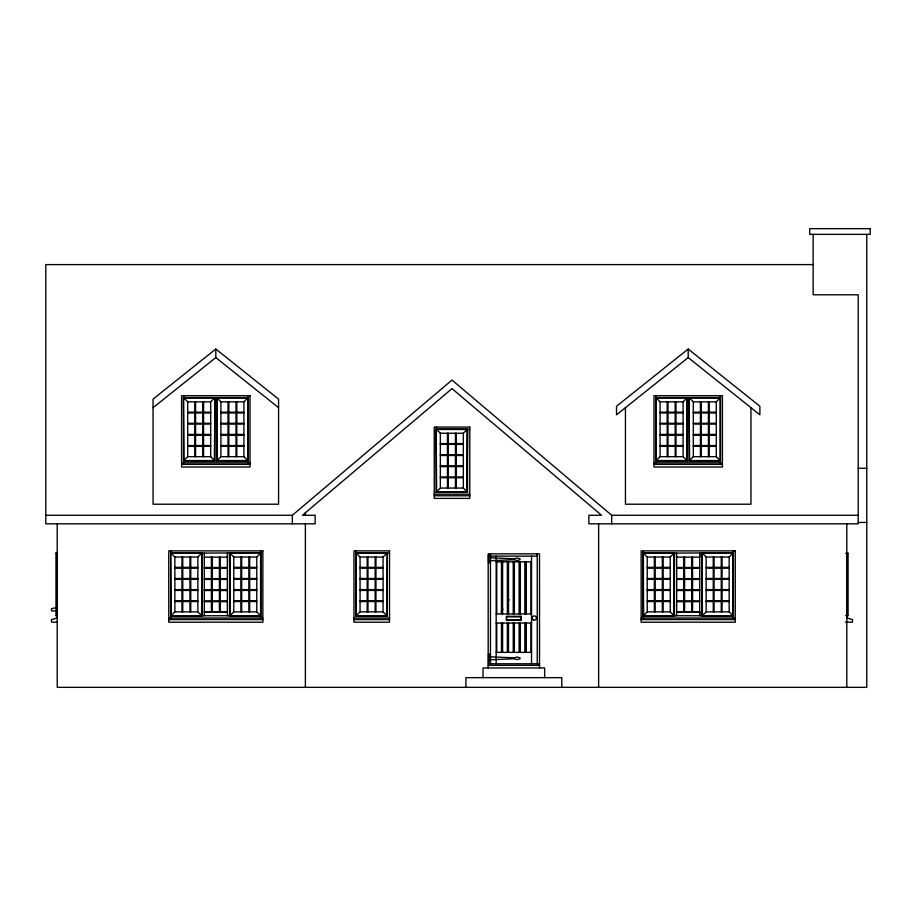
<?xml version="1.0" encoding="UTF-8"?>
<svg xmlns="http://www.w3.org/2000/svg" width="916" height="916" viewBox="0 0 916 916"><rect width="100%" height="100%" fill="white"/><g stroke="black" fill="none" stroke-linecap="round" stroke-linejoin="round"><path stroke-width="1.37" d="M171.155 615.632L170.639 552.76L170.639 616.147L202.07 616.147L202.07 552.76L170.651 552.76L174.864 557.043L174.864 611.865L170.639 616.147L202.07 616.147L197.856 611.865L197.856 557.043L202.07 552.76L201.566 615.632M184.001 460.427L183.486 397.578L183.486 460.954L214.916 460.954L214.916 397.578L183.498 397.578L187.7 401.861L187.7 456.672L183.486 460.954L214.916 460.954L210.691 456.672L210.691 401.861L214.916 397.578L214.401 460.427M217.206 460.427L216.703 397.578L216.703 460.954L248.121 460.954L248.121 397.578L216.703 397.578L220.916 401.861L220.916 456.672L216.703 460.954L248.121 460.954L243.908 456.672L243.908 401.861L248.121 397.578L247.618 460.427M230.065 615.632L229.55 552.76L229.55 616.147L260.991 616.147L260.991 552.76L229.561 552.76L233.775 557.043L233.775 611.865L229.55 616.147L260.991 616.147L256.766 611.865L256.766 557.043L260.991 552.76L171.155 553.275M356.37 615.632L355.855 552.76L355.855 616.147L387.285 616.147L387.285 552.76L355.855 552.76L360.068 557.043L360.068 611.865L355.855 616.147L387.285 616.147L383.06 611.865L383.06 557.043L387.285 552.76L386.77 615.632M436.634 491.823L436.119 428.963L436.119 492.35L467.561 492.35L467.561 428.963L436.13 428.963L440.344 433.245L440.344 488.068L436.119 492.35L467.561 492.35L463.336 488.068L463.336 433.245L467.561 428.963L467.046 491.823M643.547 615.632L643.032 552.76L643.032 616.147L674.462 616.147L674.462 552.76L643.043 552.76L647.246 557.043L647.246 611.865L643.032 616.147L674.462 616.147L670.237 611.865L670.237 557.043L674.462 552.76L673.947 615.632M656.383 460.427L655.879 397.578L655.879 460.954L687.298 460.954L687.298 397.578L655.879 397.578L660.092 401.861L660.092 456.672L655.879 460.954L687.298 460.954L683.084 456.672L683.084 401.861L687.298 397.578L686.897 460.553M689.599 460.427L689.084 397.578L689.084 460.954L720.514 460.954L720.514 397.578L689.095 397.578L693.309 401.861L693.309 456.672L689.084 460.954L720.514 460.954L716.289 456.672L716.289 401.861L720.514 397.578L719.999 398.094M702.457 615.632L701.942 552.76L701.942 616.147L733.384 616.147L733.384 552.76L701.954 552.76L706.167 557.043L706.167 611.865L701.942 616.147L733.384 616.147L729.159 611.865L729.159 557.043L733.384 552.76L643.547 553.275M501.224 611.556L502.815 609.186M507.601 602.098L509.204 599.728M846.808 552.76L847.953 553.287L847.953 615.609L846.808 616.136M847.953 615.621L847.437 616.136L847.437 552.76L847.953 553.275M57.216 616.136L56.071 615.621L56.071 552.898L57.216 552.462M45.8 515.273L292.33 515.273L452.012 380.06L611.693 515.273L858.223 515.273M215.81 349.03L153.052 399.124L153.052 504.212L278.567 504.212L278.567 399.124L215.81 349.03L215.81 357.584L278.567 407.677M153.052 407.677L215.81 357.584M688.202 349.03L616.525 406.235L616.525 414.799L688.202 357.584L688.202 349.03L759.879 406.235L759.879 414.799L688.202 357.584M57.216 618.014L51.502 619.56L51.502 622.182L57.216 622.182M56.071 607.652L51.502 608.693L51.502 610.903L55.784 610.903M490.209 560.718L514.002 559.768L517.334 560.558L520.025 559.71L520.025 558.817L517.334 557.97L514.002 558.76L490.209 557.81M490.209 659.76L514.002 658.81L517.334 659.6L520.025 658.753L520.025 657.86L517.334 657.012L514.002 657.803L490.209 656.852M813.145 264.598L45.8 264.598L45.8 523.826L315.15 523.826L315.15 515.273L302.429 515.273L452.012 388.613L601.583 515.273L588.873 515.273L588.873 523.826L858.223 523.826L858.223 294.792L813.145 294.792L813.145 234.359M656.268 397.979L720.136 397.979M187.7 401.861L210.691 401.861M220.916 401.861L243.908 401.861M660.092 401.861L683.084 401.861M693.309 401.861L716.289 401.861M187.7 412.189L210.691 412.189M220.916 412.189L243.908 412.189M660.092 412.189L683.084 412.189M693.309 412.189L716.289 412.189M187.7 412.979L194.81 412.979L194.81 423.306M210.691 412.979L203.592 412.979L203.592 423.306M220.916 412.979L228.015 412.979L228.015 423.306M243.908 412.979L236.809 412.979L236.809 423.306M660.092 412.979L667.192 412.979L667.192 423.306M683.084 412.979L675.985 412.979L675.985 423.306M693.309 412.979L700.408 412.979L700.408 423.306M716.289 412.979L709.19 412.979L709.19 423.306M187.7 423.306L210.691 423.306M220.916 423.306L243.908 423.306M660.092 423.306L683.084 423.306M693.309 423.306L716.289 423.306M187.7 424.108L194.81 424.108L194.81 434.424M210.691 424.108L203.592 424.108L203.592 434.424M220.916 424.108L228.015 424.108L228.015 434.424M243.908 424.108L236.809 424.108L236.809 434.424M660.092 424.108L667.192 424.108L667.192 434.424M683.084 424.108L675.985 424.108L675.985 434.424M693.309 424.108L700.408 424.108L700.408 434.424M716.289 424.108L709.19 424.108L709.19 434.424M469.782 429.364L467.16 429.364L467.16 491.938L436.52 491.949M436.634 429.478L467.046 429.478M440.344 433.245L463.336 433.245M187.7 434.424L210.691 434.424M220.916 434.424L243.908 434.424M660.092 434.424L683.084 434.424M693.309 434.424L716.289 434.424M187.7 435.226L194.81 435.226L194.81 445.554M210.691 435.226L203.592 435.226L203.592 445.554M220.916 435.226L228.015 435.226L228.015 445.554M243.908 435.226L236.809 435.226L236.809 445.554M660.092 435.226L667.192 435.226L667.192 445.554M683.084 435.226L675.985 435.226L675.985 445.554M693.309 435.226L700.408 435.226L700.408 445.554M716.289 435.226L709.19 435.226L709.19 445.554M440.344 443.562L447.443 443.562L447.443 433.245M463.336 443.562L456.237 443.562L456.237 433.245M440.344 444.363L447.443 444.363L447.443 454.691L440.344 454.691M463.336 444.363L456.237 444.363L456.237 454.691L463.336 454.691M187.7 445.554L210.691 445.554M220.916 445.554L243.908 445.554M660.092 445.554L683.084 445.554M693.309 445.554L716.289 445.554M187.7 446.344L194.81 446.344L194.81 456.672M210.691 446.344L203.592 446.344L203.592 456.672M220.916 446.344L228.015 446.344L228.015 456.672M243.908 446.344L236.809 446.344L236.809 456.672M660.092 446.344L667.192 446.344L667.192 456.672M683.084 446.344L675.985 446.344L675.985 456.672M693.309 446.344L700.408 446.344L700.408 456.672M716.289 446.344L709.19 446.344L709.19 456.672M440.344 455.492L447.443 455.492L447.443 465.82L440.344 465.82M463.336 455.492L456.237 455.492L456.237 465.82L463.336 465.82M187.7 456.672L210.691 456.672M220.916 456.672L243.908 456.672M660.092 456.672L683.084 456.672M693.309 456.672L716.289 456.672M656.268 460.553L720.136 460.553M181.597 462.832L250.022 462.832M653.99 462.832L722.415 462.832M181.597 464.378L250.022 464.378M653.99 464.378L722.415 464.378M440.344 466.61L447.443 466.61L447.443 476.938L440.344 476.938M463.336 466.61L456.237 466.61L456.237 476.938L463.336 476.938M858.223 468.271L866.776 468.271M440.344 477.74L447.443 477.74L447.443 488.068M463.336 477.74L456.237 477.74L456.237 488.068M440.344 488.068L463.336 488.068M434.241 494.228L469.782 494.228M434.241 495.774L469.782 495.774M858.223 522.464L866.776 522.464M57.216 552.76L56.071 553.275L56.586 552.76L56.586 616.136L56.071 615.609M356.37 553.275L389.518 553.161M845.663 553.333L846.808 553.333M490.461 556.126L537.234 556.126M174.864 557.043L197.856 557.043M233.775 557.043L256.766 557.043M360.068 557.043L383.06 557.043M647.246 557.043L670.237 557.043M706.167 557.043L729.159 557.043M204.302 557.157L227.351 557.157M676.695 557.157L699.744 557.157L699.744 553.161L699.687 615.747L699.744 611.751L676.695 611.751M496.174 561.84L531.543 561.84M174.864 567.37L197.856 567.37M233.775 567.37L256.766 567.37M360.068 567.37L367.179 567.37L367.179 557.043M383.06 567.37L375.961 567.37L375.961 557.043M647.246 567.37L670.237 567.37M706.167 567.37L729.159 567.37M204.302 567.485L227.294 567.485M676.695 567.485L699.687 567.485M174.864 568.172L181.963 568.172L181.963 578.488M197.856 568.172L190.746 568.172L190.746 578.488M233.775 568.172L240.874 568.172L240.874 578.488L233.775 578.488M256.766 568.172L249.667 568.172L249.667 578.488L256.766 578.488M360.068 568.172L367.179 568.172L367.179 578.488L360.068 578.488M383.06 568.172L375.961 568.172L375.961 578.488L383.06 578.488M647.246 568.172L654.356 568.172L654.356 578.488M670.237 568.172L663.138 568.172L663.138 578.488M706.167 568.172L713.266 568.172L713.266 578.488L706.167 578.488M729.159 568.172L722.06 568.172L722.06 578.488L729.159 578.488M204.302 568.286L211.401 568.286L211.401 578.603M227.294 568.286L220.184 568.286L220.184 578.603M676.695 568.286L683.794 568.286L683.794 578.603M699.687 568.286L692.576 568.286L692.576 578.603M174.864 578.488L197.856 578.488M204.302 578.603L227.294 578.603M647.246 578.488L670.237 578.488M676.695 578.603L699.687 578.603M174.864 579.29L181.963 579.29L181.963 589.618M197.856 579.29L190.746 579.29L190.746 589.618M204.302 579.404L211.401 579.404L211.401 589.732M227.294 579.404L220.184 579.404L220.184 589.732M233.775 579.29L240.874 579.29L240.874 589.618L233.775 589.618M256.766 579.29L249.667 579.29L249.667 589.618L256.766 589.618M360.068 579.29L367.179 579.29L367.179 589.618L360.068 589.618M383.06 579.29L375.961 579.29L375.961 589.618L383.06 589.618M647.246 579.29L654.356 579.29L654.356 589.618M670.237 579.29L663.138 579.29L663.138 589.618M676.695 579.404L683.794 579.404L683.794 589.732M699.687 579.404L692.576 579.404L692.576 589.732M706.167 579.29L713.266 579.29L713.266 589.618L706.167 589.618M729.159 579.29L722.06 579.29L722.06 589.618L729.159 589.618M174.864 589.618L197.856 589.618M204.302 589.732L227.294 589.732M647.246 589.618L670.237 589.618M676.695 589.732L699.687 589.732M174.864 590.419L181.963 590.419L181.963 600.747M197.856 590.419L190.746 590.419L190.746 600.747M233.775 590.419L240.874 590.419L240.874 600.747M256.766 590.419L241.675 590.419L241.675 600.747M360.068 590.419L367.179 590.419L367.179 600.747L360.068 600.747M383.06 590.419L375.961 590.419L375.961 600.747L383.06 600.747M647.246 590.419L654.356 590.419L654.356 600.747M670.237 590.419L663.138 590.419L663.138 600.747M706.167 590.419L713.266 590.419L713.266 600.747M729.159 590.419L714.068 590.419L714.068 600.747M204.302 590.534L211.401 590.534L211.401 600.862M227.294 590.534L220.184 590.534L220.184 600.862M676.695 590.534L683.794 590.534L683.794 600.862M699.687 590.534L692.576 590.534L692.576 600.862M174.864 600.747L197.856 600.747M233.775 600.747L256.766 600.747M647.246 600.747L670.237 600.747M706.167 600.747L729.159 600.747M204.302 600.862L227.294 600.862M676.695 600.862L699.687 600.862M174.864 601.537L181.963 601.537L181.963 611.865M197.856 601.537L190.746 601.537L190.746 611.865M233.775 601.537L240.874 601.537L240.874 611.865M256.766 601.537L249.667 601.537L249.667 611.865M360.068 601.537L367.179 601.537L367.179 611.865M383.06 601.537L375.961 601.537L375.961 611.865M647.246 601.537L654.356 601.537L654.356 611.865M670.237 601.537L663.138 601.537L663.138 611.865M706.167 601.537L713.266 601.537L713.266 611.865M729.159 601.537L722.06 601.537L722.06 611.865M204.302 601.652L211.401 601.652L211.401 611.98M227.294 601.652L220.184 601.652L220.184 611.98M676.695 601.652L683.794 601.652L683.794 611.98M699.687 601.652L692.576 601.652L692.576 611.98M174.864 611.865L197.856 611.865M204.302 611.751L227.351 611.751M233.775 611.865L256.766 611.865M360.068 611.865L383.06 611.865M647.246 611.865L670.237 611.865M706.167 611.865L729.159 611.865M204.302 611.98L227.294 611.98M676.695 611.98L699.687 611.98M496.174 613.926L531.543 613.926M845.663 615.552L846.808 615.563M201.68 615.747L229.916 615.747L229.916 553.161M702.309 615.747L674.062 615.747L674.062 553.161M168.762 618.025L262.869 618.025M353.965 618.025L389.518 618.025M641.143 618.025L735.262 618.025M168.762 619.571L262.869 619.571M353.965 619.571L389.518 619.571M641.143 619.571L735.262 619.571M845.388 622.182L852.51 622.182L852.51 619.56L846.808 618.014M496.174 623.052L531.543 623.052M496.174 652.375L531.543 652.375M488.182 663.791L539.513 663.791M488.182 665.337L539.513 665.337M866.776 234.359L866.776 687.343L57.216 687.343L57.216 523.895M846.808 523.895L846.808 687.343M750.96 407.677L750.96 504.212L625.445 504.212L625.445 407.677M732.983 550.882L732.983 553.161M732.983 615.747L732.983 618.025M732.869 553.287L732.869 615.632M722.06 557.043L722.06 567.37M722.06 590.419L722.06 600.747M721.258 557.043L721.258 567.37M721.258 590.419L721.258 600.747M721.258 611.865L721.258 601.537L714.068 601.537L714.068 611.865M720.136 395.701L720.136 462.832M714.068 557.043L714.068 567.37M713.266 557.043L713.266 567.37M709.19 401.861L709.19 412.189M708.4 401.861L708.4 412.189M708.4 423.306L708.4 412.979L701.209 412.979L701.209 423.306M708.4 434.424L708.4 424.108L701.209 424.108L701.209 434.424M708.4 445.554L708.4 435.226L701.209 435.226L701.209 445.554M708.4 456.672L708.4 446.344L701.209 446.344L701.209 456.672M701.209 401.861L701.209 412.189M700.408 401.861L700.408 412.189M692.576 557.157L692.576 567.485M691.775 557.157L691.775 567.485M691.775 578.603L691.775 568.286L684.596 568.286L684.596 578.603M691.775 589.732L691.775 579.404L684.596 579.404L684.596 589.732M691.775 600.862L691.775 590.534L684.596 590.534L684.596 600.862M691.775 611.98L691.775 601.652L684.596 601.652L684.596 611.98M686.737 398.162L686.737 460.37M684.596 557.157L684.596 567.485M683.794 557.157L683.794 567.485M676.695 553.161L676.695 615.747M675.985 401.861L675.985 412.189M675.184 401.861L675.184 412.189M675.184 423.306L675.184 412.979L667.993 412.979L667.993 423.306M675.184 434.424L675.184 424.108L667.993 424.108L667.993 434.424M675.184 445.554L675.184 435.226L667.993 435.226L667.993 445.554M675.184 456.672L675.184 446.344L667.993 446.344L667.993 456.672M667.993 401.861L667.993 412.189M667.192 401.861L667.192 412.189M663.138 557.043L663.138 567.37M662.337 557.043L662.337 567.37M662.337 578.488L662.337 568.172L655.158 568.172L655.158 578.488M662.337 589.618L662.337 579.29L655.158 579.29L655.158 589.618M662.337 600.747L662.337 590.419L655.158 590.419L655.158 600.747M662.337 611.865L662.337 601.537L655.158 601.537L655.158 611.865M656.268 395.701L656.268 462.832M655.158 557.043L655.158 567.37M654.356 557.043L654.356 567.37M643.433 550.882L643.433 618.025M611.693 515.273L611.693 523.826M598.629 523.826L598.629 687.343M561.76 687.343L561.76 677.645L465.935 677.645L465.935 687.343M544.642 677.645L544.642 667.947L483.053 667.947L483.053 677.645M539.513 667.947L539.513 553.848L488.182 553.848L488.182 667.947M537.234 553.848L537.245 663.791M531.543 556.126L531.543 663.791M530.971 561.84L530.971 613.926M530.971 623.052L530.971 652.375M526.128 561.84L526.128 613.926M526.128 623.052L526.128 652.375M525.555 561.84L525.555 613.926M525.555 623.052L525.555 652.375M524.982 561.84L524.982 613.926M524.982 623.052L524.982 652.375M520.242 561.84L520.242 613.926M520.242 623.052L520.242 652.375M519.681 561.84L519.681 613.926M519.681 623.052L519.681 652.375M519.109 561.84L519.109 613.926M519.109 623.052L519.109 652.375M514.368 561.84L514.368 613.926M514.368 623.052L514.368 652.375M513.796 561.84L513.796 613.926M513.796 623.052L513.796 652.375M513.235 561.84L513.235 613.926M513.235 623.052L513.235 652.375M508.495 561.84L508.495 613.926M508.495 623.052L508.495 652.375M507.922 561.84L507.922 613.926M507.922 623.052L507.922 652.375M507.35 561.84L507.35 613.926M507.35 623.052L507.35 652.375M502.621 561.84L502.621 613.926M502.621 623.052L502.621 652.375M502.048 561.84L502.048 613.926M502.048 623.052L502.048 652.375M501.476 561.84L501.476 613.926M501.476 623.052L501.476 652.375M496.747 561.84L496.747 613.926M496.747 623.052L496.747 652.375M496.174 556.126L496.174 663.791M490.461 553.848L490.461 663.791M455.435 433.245L455.435 443.562L448.245 443.562L448.245 433.245M455.435 488.068L455.435 477.74L448.245 477.74L448.245 488.068M436.52 427.074L436.52 428.963M375.159 557.043L375.159 567.37L367.98 567.37L367.98 557.043M375.159 611.865L375.159 601.537L367.98 601.537L367.98 611.865M356.255 550.882L356.255 552.76M305.383 512.765L305.383 515.273M305.383 523.826L305.383 687.343M292.33 515.273L292.33 523.826M260.591 550.882L260.591 618.025M249.667 557.043L249.667 567.37M249.667 590.419L249.667 600.747M248.866 557.043L248.866 567.37M248.866 590.419L248.866 600.747M248.866 611.865L248.866 601.537L241.675 601.537L241.675 611.865M247.744 395.701L247.744 397.979L183.887 397.979L183.887 395.701M247.744 462.832L247.744 460.553L183.887 460.553L183.887 462.832M241.675 557.043L241.675 567.37M240.874 557.043L240.874 567.37M236.809 401.861L236.809 412.189M236.007 401.861L236.007 412.189M236.007 423.306L236.007 412.979L228.817 412.979L228.817 423.306M236.007 434.424L236.007 424.108L228.817 424.108L228.817 434.424M236.007 445.554L236.007 435.226L228.817 435.226L228.817 445.554M236.007 456.672L236.007 446.344L228.817 446.344L228.817 456.672M230.122 553.333L230.122 615.575M228.817 401.861L228.817 412.189M228.015 401.861L228.015 412.189M227.351 553.161L227.351 615.747M220.184 557.157L220.184 567.485M219.393 557.157L219.393 567.485M219.393 578.603L219.393 568.286L212.203 568.286L212.203 578.603M219.393 589.732L219.393 579.404L212.203 579.404L212.203 589.732M219.393 600.862L219.393 590.534L212.203 590.534L212.203 600.862M219.393 611.98L219.393 601.652L212.203 601.652L212.203 611.98M217.138 397.979L217.138 460.553M212.203 557.157L212.203 567.485M211.401 557.157L211.401 567.485M204.302 553.161L204.302 615.747M203.592 401.861L203.592 412.189M202.791 401.861L202.791 412.189M202.791 423.306L202.791 412.979L195.6 412.979L195.6 423.306M202.791 434.424L202.791 424.108L195.6 424.108L195.6 434.424M202.791 445.554L202.791 435.226L195.6 435.226L195.6 445.554M202.791 456.672L202.791 446.344L195.6 446.344L195.6 456.672M195.6 401.861L195.6 412.189M194.81 401.861L194.81 412.189M190.746 557.043L190.746 567.37M189.956 557.043L189.956 567.37M189.956 578.488L189.956 568.172L182.765 568.172L182.765 578.488M189.956 589.618L189.956 579.29L182.765 579.29L182.765 589.618M189.956 600.747L189.956 590.419L182.765 590.419L182.765 600.747M189.956 611.865L189.956 601.537L182.765 601.537L182.765 611.865M182.765 557.043L182.765 567.37M181.963 557.043L181.963 567.37M171.04 550.882L171.04 553.161M171.04 615.747L171.04 618.025M870.2 228.656L809.721 228.656L809.721 234.359L870.2 234.359L870.2 228.656M250.022 395.701L181.597 395.701L181.597 467L250.022 467L250.022 395.701M722.415 395.701L653.99 395.701L653.99 467L722.415 467L722.415 395.701M469.782 427.074L434.241 427.074L434.241 498.396L469.782 498.396L469.782 427.074M455.435 444.363L448.245 444.363L448.245 454.691L455.435 454.691L455.435 444.363M455.435 455.492L448.245 455.492L448.245 465.82L455.435 465.82L455.435 455.492M455.435 466.61L448.245 466.61L448.245 476.938L455.435 476.938L455.435 466.61M262.869 550.882L168.762 550.882L168.762 622.193L262.869 622.193L262.869 550.882M389.518 550.882L353.965 550.882L353.965 622.193L389.518 622.193L389.518 550.882M735.262 550.882L641.143 550.882L641.143 622.193L735.262 622.193L735.262 550.882M490.209 555.302L488.503 555.302L488.503 562.722L490.209 562.722L490.209 555.302M248.866 568.172L241.675 568.172L241.675 578.488L248.866 578.488L248.866 568.172M375.159 568.172L367.98 568.172L367.98 578.488L375.159 578.488L375.159 568.172M721.258 568.172L714.068 568.172L714.068 578.488L721.258 578.488L721.258 568.172M248.866 579.29L241.675 579.29L241.675 589.618L248.866 589.618L248.866 579.29M375.159 579.29L367.98 579.29L367.98 589.618L375.159 589.618L375.159 579.29M721.258 579.29L714.068 579.29L714.068 589.618L721.258 589.618L721.258 579.29M375.159 590.419L367.98 590.419L367.98 600.747L375.159 600.747L375.159 590.419M521.17 616.273L506.319 616.273L506.319 620.395L521.17 620.395L521.17 616.273M520.597 616.88L506.743 616.88L506.743 619.8L520.597 619.8L520.597 616.88M490.209 654.345L488.503 654.345L488.503 661.764L490.209 661.764L490.209 654.345M533.238 619.857A2.118 2.118 0 0 0 536.421 618.025A2.118 2.118 0 0 0 533.238 616.182A2.118 2.118 0 0 0 533.238 619.857"/></g></svg>
